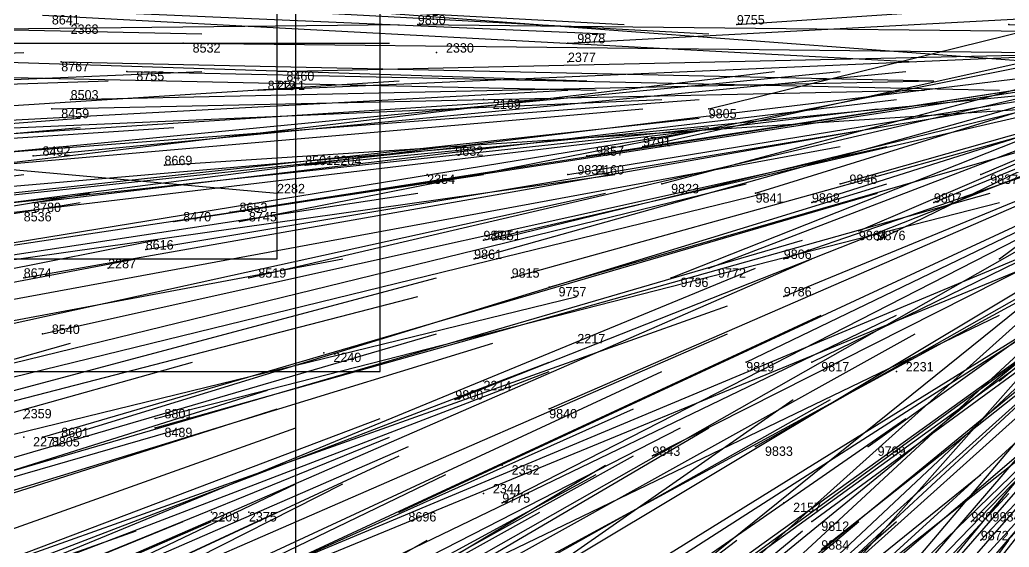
# Model space of a CAD drawing. Extents: x -0.5 to 0.59, y -0.5 to 0.59.
# Drawn here: x -0.1534 to -0.048, y -0.0567 to -0.0005 of the extents above; entities that cross this region are included whole.
import ezdxf

# ---------------------------------------------------------------- set-up
doc = ezdxf.new("R2010")
doc.units = 0
for name, color, linetype in [('Clients', 3, 'CONTINUOUS'), ('Facilities', 3, 'CONTINUOUS'), ('Facilities_lines', 3, 'CONTINUOUS'), ('Min_max_boxes', 1, 'CONTINUOUS'), ('Normals', 1, 'CONTINUOUS'), ('Source_points', 5, 'CONTINUOUS'), ('Text', 3, 'CONTINUOUS')]:
    doc.layers.add(name, color=color, linetype=linetype)

msp = doc.modelspace()

# ---------------------------------------------------------------- linework, layer by layer
at = {"layer": 'Clients', "color": 5}
msp.add_point((-0.126, -0.019, -1.25), dxfattribs=at)
at = {"layer": 'Facilities', "color": 3}
for p in [(-0.148, -0.001, -1.25), (-0.111, -0.001, -0.278), (-0.077, -0.001, -0.193), (-0.048, -0.001, -0.119), (-0.136, -0.003, -0.34), (-0.095, -0.003, -0.236), (-0.109, -0.004, -1.25), (-0.149, -0.005, -0.373), (-0.095, -0.005, -1.25), (-0.142, -0.006, -0.354), (-0.126, -0.006, -0.315), (-0.126, -0.007, -1.25), (-0.128, -0.008, -0.32), (-0.148, -0.009, -0.372), (-0.104, -0.009, -1.25), (-0.15, -0.01, -0.375), (-0.08, -0.01, -0.203), (-0.107, -0.014, -0.271), (-0.087, -0.014, -0.221), (-0.152, -0.015, -0.381), (-0.121, -0.015, -1.25), (-0.093, -0.015, -0.235), (-0.138, -0.016, -0.348), (-0.123, -0.016, -0.311), (-0.11, -0.017, -1.25), (-0.095, -0.017, -0.241), (-0.092, -0.017, -1.25), (-0.051, -0.017, -0.134), (-0.085, -0.018, -0.217), (-0.066, -0.018, -0.17), (-0.152, -0.02, -0.384), (-0.075, -0.019, -0.195), (-0.069, -0.02, -0.18), (-0.056, -0.02, -0.148), (-0.131, -0.021, -0.331), (-0.137, -0.022, -0.346), (-0.13, -0.022, -0.329), (-0.064, -0.023, -0.171), (-0.104, -0.024, -0.267), (-0.103, -0.024, -0.265), (-0.062, -0.024, -0.167), (-0.14, -0.025, -0.356), (-0.105, -0.026, -0.271), (-0.072, -0.026, -0.192), (-0.049, -0.026, -0.139), (-0.144, -0.027, -1.25), (-0.08, -0.027, -0.211), (-0.153, -0.028, -0.389), (-0.129, -0.028, -0.33), (-0.101, -0.028, -0.263), (-0.084, -0.028, -0.22), (-0.097, -0.029, -0.253), (-0.072, -0.03, -0.195), (-0.151, -0.034, -0.387), (-0.094, -0.035, -1.25), (-0.121, -0.036, -1.25), (-0.076, -0.037, -0.213), (-0.069, -0.037, -0.196), (-0.104, -0.039, -1.25), (-0.06, -0.038, -1.25), (-0.049, -0.039, -0.157), (-0.107, -0.041, -0.287), (-0.097, -0.042, -0.265), (-0.153, -0.043, -1.25), (-0.139, -0.043, -0.362), (-0.139, -0.044, -0.364), (-0.153, -0.045, -1.25), (-0.151, -0.045, -0.394), (-0.149, -0.045, -0.39), (-0.075, -0.046, -0.22), (-0.063, -0.046, -0.195), (-0.086, -0.047, -0.245), (-0.102, -0.048, -1.25), (-0.104, -0.051, -1.25), (-0.102, -0.052, -0.286), (-0.072, -0.052, -1.25), (-0.133, -0.053, -1.25), (-0.129, -0.053, -1.25), (-0.113, -0.053, -0.311), (-0.05, -0.053, -0.182), (-0.069, -0.054, -0.219), (-0.052, -0.054, -0.187), (-0.051, -0.056, -0.189)]:
    msp.add_point(p, dxfattribs=at)
at = {"layer": 'Facilities_lines', "color": 3}
msp.add_line((-0.493, 0.014, -1.25), (-0.126, -0.019, -1.25), dxfattribs=at)
at = {"layer": 'Min_max_boxes', "color": 1}
for p, q in [((-0.115, -0.038, -1.25), (-0.115, 0.136, -1.25)), ((-0.115, -0.038, -0.978), (-0.115, 0.136, -0.978)), ((-0.124, -0.072, -1.25), (-0.124, 0.07, -1.25)), ((-0.124, -0.072, -1.049), (-0.124, 0.07, -1.049)), ((-0.126, -0.026, -1.25), (-0.126, 0.021, -1.25)), ((-0.126, -0.026, -1.069), (-0.126, 0.021, -1.069)), ((-0.493, -0.026, -1.25), (-0.126, -0.026, -1.25)), ((-0.493, -0.026, -1.069), (-0.126, -0.026, -1.069)), ((-0.126, -0.026, -1.25), (-0.126, -0.026, -1.069)), ((-0.483, -0.038, -1.25), (-0.115, -0.038, -1.25)), ((-0.483, -0.038, -0.978), (-0.115, -0.038, -0.978)), ((-0.115, -0.038, -1.25), (-0.115, -0.038, -0.978))]:
    msp.add_line(p, q, dxfattribs=at)
at = {"layer": 'Normals', "color": 1}
for p, q in [((-0.049, -0.026, -0.139), (0.022, 0.027, -0.184)), ((-0.05, -0.053, -0.182), (0.01, 0.018, -0.219)), ((-0.049, -0.039, -0.157), (0.02, 0.018, -0.201)), ((-0.051, -0.017, -0.134), (0.029, 0.017, -0.184)), ((-0.062, -0.024, -0.167), (0.02, 0.016, -0.208)), ((-0.056, -0.02, -0.148), (0.026, 0.014, -0.194)), ((-0.064, -0.023, -0.171), (0.02, 0.013, -0.212)), ((-0.08, -0.01, -0.203), (0.009, 0.012, -0.241)), ((-0.052, -0.054, -0.187), (0.014, 0.012, -0.224)), ((-0.051, -0.056, -0.189), (0.013, 0.012, -0.226)), ((-0.075, -0.019, -0.195), (0.012, 0.008, -0.235)), ((-0.069, -0.02, -0.18), (0.019, 0.008, -0.217)), ((-0.066, -0.018, -0.17), (0.022, 0.007, -0.211)), ((-0.063, -0.046, -0.195), (0.011, 0.007, -0.236)), ((-0.087, -0.014, -0.221), (0.003, 0.006, -0.259)), ((-0.085, -0.018, -0.217), (0.005, 0.006, -0.255)), ((-0.084, -0.028, -0.22), (0.002, 0.006, -0.258)), ((-0.08, -0.027, -0.211), (0.006, 0.006, -0.25)), ((-0.077, -0.001, -0.193), (0.013, 0.005, -0.235)), ((-0.072, -0.03, -0.195), (0.013, 0.005, -0.233)), ((-0.181, 0.004, -0.453), (-0.089, -0.001, -0.491)), ((-0.072, -0.026, -0.192), (0.015, 0.004, -0.23)), ((-0.064, -0.058, -0.216), (0.005, 0.004, -0.254)), ((-0.059, -0.06, -0.21), (0.007, 0.004, -0.249)), ((-0.172, 0.003, -0.431), (-0.08, -0.002, -0.469)), ((-0.076, -0.037, -0.213), (0.007, 0.003, -0.251)), ((-0.069, -0.037, -0.196), (0.013, 0.003, -0.237)), ((-0.062, -0.059, -0.214), (0.006, 0.003, -0.253)), ((-0.183, 0.002, -0.458), (-0.091, -0.002, -0.495)), ((-0.138, 0.002, -0.345), (-0.045, -0.005, -0.382)), ((-0.095, -0.003, -0.236), (-0.003, 0.002, -0.275)), ((-0.058, -0.067, -0.221), (0.004, 0.002, -0.259)), ((-0.227, 0, -0.566), (-0.134, -0.002, -0.604)), ((-0.151, 0, -0.376), (-0.058, -0.005, -0.414)), ((-0.075, -0.046, -0.22), (0.006, 0, -0.257)), ((-0.069, -0.054, -0.219), (0.006, 0.001, -0.255)), ((-0.068, -0.057, -0.222), (0.005, 0.001, -0.258)), ((-0.206, -0.002, -0.514), (-0.113, -0.001, -0.551)), ((-0.148, -0.001, -1.25), (-0.148, -0.001, -1.15)), ((-0.111, -0.001, -0.278), (-0.018, -0.002, -0.315)), ((-0.105, -0.026, -0.271), (-0.016, -0.001, -0.308)), ((-0.093, -0.015, -0.235), (-0.002, -0.001, -0.274)), ((-0.048, -0.001, -0.119), (0.043, -0.003, -0.162)), ((-0.103, -0.024, -0.265), (-0.013, -0.002, -0.302)), ((-0.095, -0.017, -0.241), (-0.003, -0.002, -0.278)), ((-0.207, -0.003, -0.518), (-0.114, -0.003, -0.555)), ((-0.136, -0.003, -0.34), (-0.043, -0.004, -0.378)), ((-0.107, -0.014, -0.271), (-0.016, -0.003, -0.31)), ((-0.104, -0.024, -0.267), (-0.013, -0.003, -0.303)), ((-0.101, -0.028, -0.263), (-0.011, -0.003, -0.298)), ((-0.097, -0.029, -0.253), (-0.007, -0.003, -0.288)), ((-0.074, -0.062, -0.242), (-0.002, -0.003, -0.278)), ((-0.065, -0.073, -0.244), (-0.004, -0.003, -0.281)), ((-0.246, -0.007, -0.615), (-0.153, -0.004, -0.651)), ((-0.186, -0.004, -0.465), (-0.093, -0.007, -0.503)), ((-0.13, -0.022, -0.329), (-0.039, -0.004, -0.367)), ((-0.128, -0.008, -0.32), (-0.036, -0.004, -0.359)), ((-0.126, -0.006, -0.315), (-0.034, -0.004, -0.354)), ((-0.109, -0.004, -1.25), (-0.109, -0.004, -1.15)), ((-0.149, -0.005, -0.373), (-0.056, -0.007, -0.411)), ((-0.097, -0.042, -0.265), (-0.012, -0.005, -0.301)), ((-0.095, -0.005, -1.25), (-0.095, -0.005, -1.15)), ((-0.086, -0.047, -0.245), (-0.003, -0.005, -0.281)), ((-0.226, -0.01, -0.566), (-0.134, -0.006, -0.604)), ((-0.184, -0.006, -0.462), (-0.092, -0.008, -0.5)), ((-0.165, -0.017, -0.414), (-0.073, -0.006, -0.451)), ((-0.159, -0.015, -0.399), (-0.066, -0.006, -0.436)), ((-0.152, -0.015, -0.381), (-0.059, -0.006, -0.418)), ((-0.142, -0.006, -0.354), (-0.049, -0.008, -0.391)), ((-0.236, -0.01, -0.591), (-0.144, -0.007, -0.63)), ((-0.206, -0.013, -0.516), (-0.113, -0.007, -0.553)), ((-0.148, -0.009, -0.372), (-0.056, -0.007, -0.409)), ((-0.131, -0.021, -0.331), (-0.041, -0.007, -0.372)), ((-0.129, -0.028, -0.33), (-0.039, -0.007, -0.369)), ((-0.126, -0.007, -1.25), (-0.126, -0.007, -1.15)), ((-0.123, -0.016, -0.311), (-0.031, -0.007, -0.349)), ((-0.107, -0.041, -0.287), (-0.021, -0.007, -0.325)), ((-0.08, -0.061, -0.252), (-0.006, -0.007, -0.291)), ((-0.188, -0.013, -0.472), (-0.095, -0.008, -0.508)), ((-0.15, -0.01, -0.375), (-0.057, -0.008, -0.413)), ((-0.137, -0.022, -0.346), (-0.046, -0.008, -0.387)), ((-0.079, -0.07, -0.263), (-0.01, -0.008, -0.302)), ((-0.191, -0.015, -0.478), (-0.098, -0.009, -0.514)), ((-0.177, -0.013, -0.443), (-0.085, -0.009, -0.482)), ((-0.173, -0.016, -0.435), (-0.081, -0.009, -0.472)), ((-0.152, -0.02, -0.384), (-0.06, -0.009, -0.422)), ((-0.104, -0.009, -1.25), (-0.104, -0.009, -1.15)), ((-0.179, -0.018, -0.45), (-0.087, -0.01, -0.488)), ((-0.154, -0.021, -0.388), (-0.062, -0.01, -0.425)), ((-0.14, -0.025, -0.356), (-0.05, -0.01, -0.397)), ((-0.138, -0.016, -0.348), (-0.046, -0.01, -0.387)), ((-0.102, -0.052, -0.286), (-0.02, -0.01, -0.325)), ((-0.07, -0.079, -0.263), (-0.007, -0.01, -0.3)), ((-0.239, -0.018, -0.6), (-0.147, -0.011, -0.638)), ((-0.173, -0.021, -0.437), (-0.081, -0.011, -0.474)), ((-0.082, -0.074, -0.276), (-0.014, -0.011, -0.314)), ((-0.239, -0.02, -0.6), (-0.147, -0.012, -0.638)), ((-0.229, -0.018, -0.573), (-0.137, -0.012, -0.612)), ((-0.173, -0.022, -0.435), (-0.08, -0.012, -0.472)), ((-0.171, -0.027, -0.432), (-0.079, -0.012, -0.468)), ((-0.153, -0.028, -0.389), (-0.062, -0.012, -0.426)), ((-0.105, -0.058, -0.3), (-0.024, -0.012, -0.337)), ((-0.094, -0.075, -0.299), (-0.025, -0.013, -0.338)), ((-0.089, -0.075, -0.291), (-0.022, -0.013, -0.332)), ((-0.201, -0.026, -0.507), (-0.108, -0.014, -0.542)), ((-0.199, -0.024, -0.501), (-0.106, -0.014, -0.536)), ((-0.198, -0.022, -0.497), (-0.105, -0.014, -0.533)), ((-0.158, -0.031, -0.402), (-0.066, -0.014, -0.439)), ((-0.151, -0.034, -0.387), (-0.061, -0.014, -0.425)), ((-0.113, -0.053, -0.311), (-0.029, -0.014, -0.349)), ((-0.121, -0.015, -1.25), (-0.121, -0.015, -1.15)), ((-0.088, -0.085, -0.307), (-0.026, -0.015, -0.342)), ((-0.073, -0.085, -0.28), (-0.013, -0.015, -0.319)), ((-0.1, -0.074, -0.311), (-0.028, -0.016, -0.349)), ((-0.089, -0.079, -0.298), (-0.022, -0.016, -0.338)), ((-0.245, -0.028, -0.616), (-0.153, -0.017, -0.655)), ((-0.197, -0.031, -0.499), (-0.104, -0.017, -0.534)), ((-0.182, -0.03, -0.46), (-0.09, -0.017, -0.499)), ((-0.11, -0.017, -1.25), (-0.11, -0.017, -1.15)), ((-0.092, -0.017, -1.25), (-0.092, -0.017, -1.15)), ((-0.166, -0.04, -0.428), (-0.076, -0.018, -0.464)), ((-0.149, -0.045, -0.39), (-0.061, -0.018, -0.428)), ((-0.108, -0.066, -0.316), (-0.028, -0.018, -0.353)), ((-0.084, -0.089, -0.306), (-0.024, -0.018, -0.342)), ((-0.083, -0.089, -0.303), (-0.022, -0.018, -0.34)), ((-0.238, -0.035, -0.602), (-0.147, -0.02, -0.641)), ((-0.237, -0.034, -0.597), (-0.146, -0.019, -0.636)), ((-0.203, -0.033, -0.514), (-0.111, -0.019, -0.55)), ((-0.182, -0.039, -0.465), (-0.091, -0.019, -0.502)), ((-0.164, -0.041, -0.423), (-0.074, -0.019, -0.46)), ((-0.151, -0.045, -0.394), (-0.062, -0.019, -0.431)), ((-0.139, -0.044, -0.364), (-0.05, -0.019, -0.402)), ((-0.139, -0.043, -0.362), (-0.049, -0.02, -0.401)), ((-0.126, -0.019, -1.25), (-0.126, -0.019, -1.15)), ((-0.096, -0.077, -0.308), (-0.025, -0.019, -0.347)), ((-0.078, -0.095, -0.307), (-0.02, -0.021, -0.343)), ((-0.126, -0.059, -0.347), (-0.04, -0.023, -0.385)), ((-0.23, -0.042, -0.584), (-0.139, -0.024, -0.623)), ((-0.159, -0.05, -0.417), (-0.07, -0.024, -0.455)), ((-0.116, -0.068, -0.337), (-0.035, -0.024, -0.375)), ((-0.11, -0.075, -0.332), (-0.032, -0.025, -0.37)), ((-0.086, -0.097, -0.324), (-0.027, -0.025, -0.361)), ((-0.231, -0.043, -0.588), (-0.141, -0.026, -0.627)), ((-0.21, -0.043, -0.536), (-0.119, -0.026, -0.573)), ((-0.154, -0.063, -0.416), (-0.069, -0.026, -0.452)), ((-0.129, -0.061, -0.357), (-0.044, -0.026, -0.395)), ((-0.16, -0.062, -0.43), (-0.075, -0.027, -0.468)), ((-0.144, -0.027, -1.25), (-0.144, -0.027, -1.15)), ((-0.199, -0.052, -0.513), (-0.109, -0.028, -0.551)), ((-0.11, -0.083, -0.343), (-0.034, -0.028, -0.38)), ((-0.2, -0.053, -0.518), (-0.111, -0.03, -0.556)), ((-0.184, -0.052, -0.479), (-0.094, -0.03, -0.516)), ((-0.119, -0.079, -0.356), (-0.04, -0.03, -0.393)), ((-0.165, -0.062, -0.441), (-0.078, -0.031, -0.478)), ((-0.091, -0.101, -0.339), (-0.03, -0.031, -0.376)), ((-0.152, -0.071, -0.42), (-0.068, -0.032, -0.457)), ((-0.143, -0.072, -0.401), (-0.06, -0.032, -0.438)), ((-0.132, -0.072, -0.376), (-0.049, -0.032, -0.415)), ((-0.198, -0.06, -0.517), (-0.109, -0.034, -0.555)), ((-0.163, -0.071, -0.445), (-0.078, -0.034, -0.482)), ((-0.139, -0.079, -0.4), (-0.058, -0.034, -0.437)), ((-0.237, -0.06, -0.611), (-0.148, -0.035, -0.648)), ((-0.191, -0.062, -0.502), (-0.103, -0.035, -0.54)), ((-0.094, -0.035, -1.25), (-0.094, -0.035, -1.15)), ((-0.121, -0.036, -1.25), (-0.121, -0.036, -1.15)), ((-0.121, -0.09, -0.377), (-0.046, -0.036, -0.415)), ((-0.224, -0.062, -0.582), (-0.135, -0.037, -0.618)), ((-0.183, -0.07, -0.49), (-0.097, -0.037, -0.528)), ((-0.1, -0.104, -0.36), (-0.035, -0.037, -0.397)), ((-0.183, -0.071, -0.491), (-0.097, -0.038, -0.53)), ((-0.169, -0.077, -0.465), (-0.085, -0.038, -0.503)), ((-0.104, -0.039, -1.25), (-0.104, -0.039, -1.15)), ((-0.06, -0.038, -1.25), (-0.06, -0.038, -1.15)), ((-0.216, -0.068, -0.566), (-0.127, -0.04, -0.602)), ((-0.147, -0.086, -0.426), (-0.067, -0.041, -0.465)), ((-0.147, -0.094, -0.437), (-0.071, -0.041, -0.474)), ((-0.214, -0.07, -0.564), (-0.126, -0.042, -0.601)), ((-0.173, -0.08, -0.476), (-0.088, -0.042, -0.513)), ((-0.202, -0.076, -0.539), (-0.115, -0.043, -0.577)), ((-0.153, -0.043, -1.25), (-0.153, -0.043, -1.15)), ((-0.134, -0.095, -0.411), (-0.059, -0.043, -0.451)), ((-0.226, -0.07, -0.591), (-0.136, -0.044, -0.627)), ((-0.211, -0.075, -0.561), (-0.124, -0.044, -0.598)), ((-0.165, -0.086, -0.465), (-0.083, -0.044, -0.503)), ((-0.16, -0.091, -0.459), (-0.08, -0.044, -0.497)), ((-0.2, -0.08, -0.538), (-0.114, -0.045, -0.576)), ((-0.153, -0.045, -1.25), (-0.153, -0.045, -1.15)), ((-0.116, -0.102, -0.388), (-0.044, -0.045, -0.426)), ((-0.197, -0.083, -0.534), (-0.112, -0.046, -0.572)), ((-0.116, -0.106, -0.394), (-0.046, -0.046, -0.432)), ((-0.197, -0.086, -0.538), (-0.113, -0.047, -0.575)), ((-0.169, -0.092, -0.48), (-0.088, -0.047, -0.518)), ((-0.171, -0.096, -0.49), (-0.091, -0.048, -0.527)), ((-0.102, -0.048, -1.25), (-0.102, -0.048, -1.15)), ((-0.191, -0.089, -0.526), (-0.108, -0.049, -0.564)), ((-0.173, -0.093, -0.492), (-0.092, -0.049, -0.529)), ((-0.123, -0.107, -0.407), (-0.051, -0.049, -0.445)), ((-0.208, -0.09, -0.566), (-0.124, -0.05, -0.604)), ((-0.202, -0.092, -0.555), (-0.119, -0.05, -0.592)), ((-0.11, -0.118, -0.404), (-0.048, -0.051, -0.443)), ((-0.104, -0.051, -1.25), (-0.104, -0.051, -1.15)), ((-0.072, -0.052, -1.25), (-0.072, -0.052, -1.15)), ((-0.21, -0.092, -0.574), (-0.126, -0.053, -0.612)), ((-0.179, -0.098, -0.51), (-0.098, -0.053, -0.547)), ((-0.133, -0.053, -1.25), (-0.133, -0.053, -1.15)), ((-0.129, -0.053, -1.25), (-0.129, -0.053, -1.15)), ((-0.222, -0.089, -0.599), (-0.136, -0.054, -0.635)), ((-0.218, -0.091, -0.591), (-0.133, -0.054, -0.628)), ((-0.134, -0.113, -0.439), (-0.064, -0.054, -0.477)), ((-0.13, -0.115, -0.433), (-0.06, -0.054, -0.471)), ((-0.229, -0.086, -0.61), (-0.141, -0.055, -0.647)), ((-0.141, -0.113, -0.453), (-0.07, -0.055, -0.492)), ((-0.191, -0.102, -0.541), (-0.11, -0.056, -0.578)), ((-0.151, -0.112, -0.47), (-0.077, -0.056, -0.508)), ((-0.102, -0.129, -0.412), (-0.048, -0.056, -0.452))]:
    msp.add_line(p, q, dxfattribs=at)
at = {"layer": 'Source_points', "color": 5}
for p in [(-0.148, -0.001, -1.25), (-0.111, -0.001, -0.278), (-0.077, -0.001, -0.193), (-0.048, -0.001, -0.119), (-0.136, -0.003, -0.34), (-0.095, -0.003, -0.236), (-0.109, -0.004, -1.25), (-0.149, -0.005, -0.373), (-0.095, -0.005, -1.25), (-0.142, -0.006, -0.354), (-0.126, -0.006, -0.315), (-0.126, -0.007, -1.25), (-0.128, -0.008, -0.32), (-0.148, -0.009, -0.372), (-0.104, -0.009, -1.25), (-0.15, -0.01, -0.375), (-0.08, -0.01, -0.203), (-0.107, -0.014, -0.271), (-0.087, -0.014, -0.221), (-0.152, -0.015, -0.381), (-0.121, -0.015, -1.25), (-0.093, -0.015, -0.235), (-0.138, -0.016, -0.348), (-0.123, -0.016, -0.311), (-0.11, -0.017, -1.25), (-0.095, -0.017, -0.241), (-0.092, -0.017, -1.25), (-0.051, -0.017, -0.134), (-0.085, -0.018, -0.217), (-0.066, -0.018, -0.17), (-0.152, -0.02, -0.384), (-0.126, -0.019, -1.25), (-0.075, -0.019, -0.195), (-0.069, -0.02, -0.18), (-0.056, -0.02, -0.148), (-0.131, -0.021, -0.331), (-0.137, -0.022, -0.346), (-0.13, -0.022, -0.329), (-0.064, -0.023, -0.171), (-0.104, -0.024, -0.267), (-0.103, -0.024, -0.265), (-0.062, -0.024, -0.167), (-0.14, -0.025, -0.356), (-0.105, -0.026, -0.271), (-0.072, -0.026, -0.192), (-0.049, -0.026, -0.139), (-0.144, -0.027, -1.25), (-0.08, -0.027, -0.211), (-0.153, -0.028, -0.389), (-0.129, -0.028, -0.33), (-0.101, -0.028, -0.263), (-0.084, -0.028, -0.22), (-0.097, -0.029, -0.253), (-0.072, -0.03, -0.195), (-0.151, -0.034, -0.387), (-0.094, -0.035, -1.25), (-0.121, -0.036, -1.25), (-0.076, -0.037, -0.213), (-0.069, -0.037, -0.196), (-0.104, -0.039, -1.25), (-0.06, -0.038, -1.25), (-0.049, -0.039, -0.157), (-0.107, -0.041, -0.287), (-0.097, -0.042, -0.265), (-0.153, -0.043, -1.25), (-0.139, -0.043, -0.362), (-0.139, -0.044, -0.364), (-0.153, -0.045, -1.25), (-0.151, -0.045, -0.394), (-0.149, -0.045, -0.39), (-0.075, -0.046, -0.22), (-0.063, -0.046, -0.195), (-0.086, -0.047, -0.245), (-0.102, -0.048, -1.25), (-0.104, -0.051, -1.25), (-0.102, -0.052, -0.286), (-0.072, -0.052, -1.25), (-0.133, -0.053, -1.25), (-0.129, -0.053, -1.25), (-0.113, -0.053, -0.311), (-0.05, -0.053, -0.182), (-0.069, -0.054, -0.219), (-0.052, -0.054, -0.187), (-0.051, -0.056, -0.189)]:
    msp.add_point(p, dxfattribs=at)

# ---------------------------------------------------------------- texts
at = {"layer": 'Text', "color": 3}
for s, p in [('8641', (-0.15, -0.001, -0.376)), ('9850', (-0.111, -0.001, -0.278)), ('9755', (-0.077, -0.001, -0.193)), ('2368', (-0.148, -0.002, -1.25)), ('9878', (-0.094, -0.003, -0.236)), ('8532', (-0.135, -0.004, -0.34)), ('2330', (-0.108, -0.004, -1.25)), ('2377', (-0.095, -0.005, -1.25)), ('8767', (-0.149, -0.006, -0.373)), ('8755', (-0.141, -0.007, -0.354)), ('8460', (-0.125, -0.007, -0.315)), ('8719', (-0.127, -0.008, -0.32)), ('2241', (-0.126, -0.008, -1.25)), ('8503', (-0.148, -0.009, -0.372)), ('2169', (-0.103, -0.01, -1.25)), ('8459', (-0.149, -0.011, -0.375)), ('9805', (-0.08, -0.011, -0.203)), ('9791', (-0.087, -0.014, -0.221)), ('8492', (-0.151, -0.015, -0.381)), ('9832', (-0.107, -0.015, -0.271)), ('9857', (-0.092, -0.015, -0.235)), ('8669', (-0.138, -0.016, -0.348)), ('8501', (-0.123, -0.016, -0.311)), ('2204', (-0.12, -0.016, -1.25)), ('9834', (-0.094, -0.017, -0.241)), ('2160', (-0.092, -0.017, -1.25)), ('2354', (-0.11, -0.018, -1.25)), ('9846', (-0.065, -0.018, -0.17)), ('9837', (-0.05, -0.018, -0.134)), ('2282', (-0.126, -0.019, -1.25)), ('9823', (-0.084, -0.019, -0.217)), ('8780', (-0.152, -0.021, -0.384)), ('8653', (-0.13, -0.021, -0.331)), ('9841', (-0.075, -0.02, -0.195)), ('9868', (-0.069, -0.02, -0.18)), ('9807', (-0.056, -0.02, -0.148)), ('8536', (-0.153, -0.022, -0.388)), ('8470', (-0.136, -0.022, -0.346)), ('8745', (-0.129, -0.022, -0.329)), ('9877', (-0.104, -0.024, -0.267)), ('9851', (-0.103, -0.024, -0.265)), ('9864', (-0.064, -0.024, -0.171)), ('9876', (-0.062, -0.024, -0.167)), ('8616', (-0.14, -0.025, -0.356)), ('9861', (-0.105, -0.026, -0.271)), ('9806', (-0.072, -0.026, -0.192)), ('2287', (-0.144, -0.027, -1.25)), ('8674', (-0.153, -0.028, -0.389)), ('8519', (-0.128, -0.028, -0.33)), ('9815', (-0.101, -0.028, -0.263)), ('9772', (-0.079, -0.028, -0.211)), ('9796', (-0.083, -0.029, -0.22)), ('9757', (-0.096, -0.03, -0.253)), ('9786', (-0.072, -0.03, -0.195)), ('8540', (-0.15, -0.034, -0.387)), ('2217', (-0.094, -0.035, -1.25)), ('2240', (-0.12, -0.037, -1.25)), ('9819', (-0.076, -0.038, -0.213)), ('9817', (-0.068, -0.038, -0.196)), ('2231', (-0.059, -0.038, -1.25)), ('2214', (-0.104, -0.04, -1.25)), ('9800', (-0.107, -0.041, -0.287)), ('2359', (-0.153, -0.043, -1.25)), ('8801', (-0.138, -0.043, -0.362)), ('9840', (-0.097, -0.043, -0.265)), ('8601', (-0.149, -0.045, -0.39)), ('8489', (-0.138, -0.045, -0.364)), ('2271', (-0.152, -0.046, -1.25)), ('8805', (-0.15, -0.046, -0.394)), ('9843', (-0.086, -0.047, -0.245)), ('9833', (-0.074, -0.047, -0.22)), ('9799', (-0.062, -0.047, -0.195)), ('2352', (-0.101, -0.049, -1.25)), ('2344', (-0.103, -0.051, -1.25)), ('9775', (-0.102, -0.052, -0.286)), ('2157', (-0.071, -0.053, -1.25)), ('2209', (-0.133, -0.054, -1.25)), ('2375', (-0.129, -0.054, -1.25)), ('8696', (-0.112, -0.054, -0.311)), ('9809', (-0.052, -0.054, -0.187)), ('9848', (-0.049, -0.054, -0.182)), ('9812', (-0.068, -0.055, -0.219)), ('9872', (-0.051, -0.056, -0.189)), ('9884', (-0.068, -0.057, -0.222))]:
    msp.add_text(s, height=0.001, dxfattribs=at).set_placement(p)

doc.saveas('drawing.dxf')
